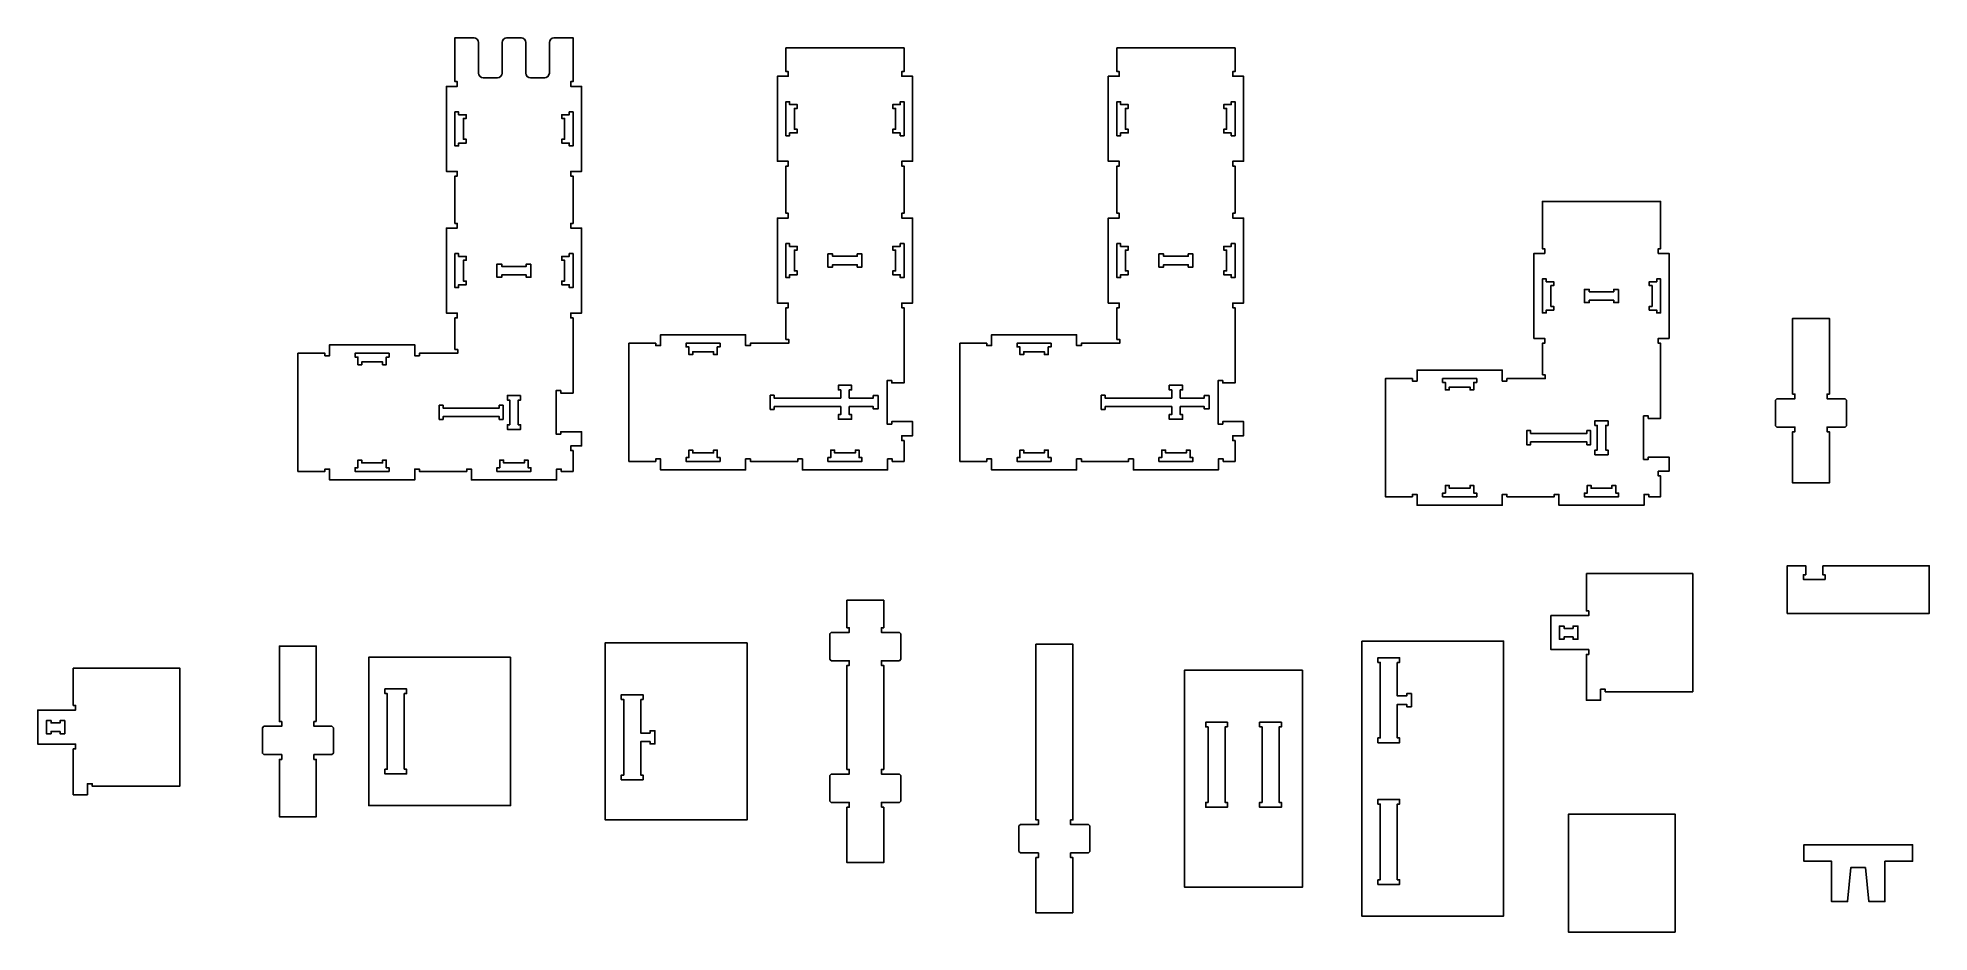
# Model space of a CAD drawing. Extents: x -50 to 3950, y -1425 to 468.
import ezdxf

# ---------------------------------------------------------------- set-up
doc = ezdxf.new("R2010")
doc.units = 0
doc.layers.add('CUTS', color=7, linetype='CONTINUOUS')
doc.layers.add('OUTLINES', color=7, linetype='CONTINUOUS')

msp = doc.modelspace()

# ---------------------------------------------------------------- linework, layer by layer
at = {"layer": 'CUTS', "color": 4, "linetype": 'BYBLOCK'}
for points in [[(1532, 266.5), (1532, 260.5), (1540, 260.5), (1540, 266.5), (1550, 266.5), (1556, 266.5), (1556, 274.5), (1550, 274.5), (1550, 318.5), (1556, 318.5), (1556, 326.5), (1550, 326.5), (1540, 326.5), (1540, 332.5), (1532, 332.5), (1532, 326.5)], [(1782, 266.5), (1782, 260.5), (1774, 260.5), (1774, 266.5), (1764, 266.5), (1758, 266.5), (1758, 274.5), (1764, 274.5), (1764, 318.5), (1758, 318.5), (1758, 326.5), (1764, 326.5), (1774, 326.5), (1774, 332.5), (1782, 332.5), (1782, 326.5)], [(2232, 266.5), (2232, 260.5), (2240, 260.5), (2240, 266.5), (2250, 266.5), (2256, 266.5), (2256, 274.5), (2250, 274.5), (2250, 318.5), (2256, 318.5), (2256, 326.5), (2250, 326.5), (2240, 326.5), (2240, 332.5), (2232, 332.5), (2232, 326.5)], [(2482, 266.5), (2482, 260.5), (2474, 260.5), (2474, 266.5), (2464, 266.5), (2458, 266.5), (2458, 274.5), (2464, 274.5), (2464, 318.5), (2458, 318.5), (2458, 326.5), (2464, 326.5), (2474, 326.5), (2474, 332.5), (2482, 332.5), (2482, 326.5)], [(832, 245.1), (832, 239.1), (840, 239.1), (840, 245.1), (850, 245.1), (856, 245.1), (856, 253.1), (850, 253.1), (850, 297.1), (856, 297.1), (856, 305.1), (850, 305.1), (840, 305.1), (840, 311.1), (832, 311.1), (832, 305.1)], [(1082, 245.1), (1082, 239.1), (1074, 239.1), (1074, 245.1), (1064, 245.1), (1058, 245.1), (1058, 253.1), (1064, 253.1), (1064, 297.1), (1058, 297.1), (1058, 305.1), (1064, 305.1), (1074, 305.1), (1074, 311.1), (1082, 311.1), (1082, 305.1)], [(832, -54.9), (832, -60.9), (840, -60.9), (840, -54.9), (850, -54.9), (856, -54.9), (856, -46.9), (850, -46.9), (850, -2.9), (856, -2.9), (856, 5.1), (850, 5.1), (840, 5.1), (840, 11.1), (832, 11.1), (832, 5.1)], [(1082, -54.9), (1082, -60.9), (1074, -60.9), (1074, -54.9), (1064, -54.9), (1058, -54.9), (1058, -46.9), (1064, -46.9), (1064, -2.9), (1058, -2.9), (1058, 5.1), (1064, 5.1), (1074, 5.1), (1074, 11.1), (1082, 11.1), (1082, 5.1)], [(1532, -33.5), (1532, -39.5), (1540, -39.5), (1540, -33.5), (1550, -33.5), (1556, -33.5), (1556, -25.5), (1550, -25.5), (1550, 18.5), (1556, 18.5), (1556, 26.5), (1550, 26.5), (1540, 26.5), (1540, 32.5), (1532, 32.5), (1532, 26.5)], [(1782, -33.5), (1782, -39.5), (1774, -39.5), (1774, -33.5), (1764, -33.5), (1758, -33.5), (1758, -25.5), (1764, -25.5), (1764, 18.5), (1758, 18.5), (1758, 26.5), (1764, 26.5), (1774, 26.5), (1774, 32.5), (1782, 32.5), (1782, 26.5)], [(2232, -33.5), (2232, -39.5), (2240, -39.5), (2240, -33.5), (2250, -33.5), (2256, -33.5), (2256, -25.5), (2250, -25.5), (2250, 18.5), (2256, 18.5), (2256, 26.5), (2250, 26.5), (2240, 26.5), (2240, 32.5), (2232, 32.5), (2232, 26.5)], [(2482, -33.5), (2482, -39.5), (2474, -39.5), (2474, -33.5), (2464, -33.5), (2458, -33.5), (2458, -25.5), (2464, -25.5), (2464, 18.5), (2458, 18.5), (2458, 26.5), (2464, 26.5), (2474, 26.5), (2474, 32.5), (2482, 32.5), (2482, 26.5)], [(3132, -108.5), (3132, -114.5), (3140, -114.5), (3140, -108.5), (3150, -108.5), (3156, -108.5), (3156, -100.5), (3150, -100.5), (3150, -56.5), (3156, -56.5), (3156, -48.5), (3150, -48.5), (3140, -48.5), (3140, -42.5), (3132, -42.5), (3132, -48.5)], [(3382, -108.5), (3382, -114.5), (3374, -114.5), (3374, -108.5), (3364, -108.5), (3358, -108.5), (3358, -100.5), (3364, -100.5), (3364, -56.5), (3358, -56.5), (3358, -48.5), (3364, -48.5), (3374, -48.5), (3374, -42.5), (3382, -42.5), (3382, -48.5)], [(627, -199.9), (621, -199.9), (621, -207.9), (627, -207.9), (627, -217.9), (627, -223.9), (635, -223.9), (635, -217.9), (679, -217.9), (679, -223.9), (687, -223.9), (687, -217.9), (687, -207.9), (693, -207.9), (693, -199.9), (687, -199.9)], [(1327, -178.5), (1321, -178.5), (1321, -186.5), (1327, -186.5), (1327, -196.5), (1327, -202.5), (1335, -202.5), (1335, -196.5), (1379, -196.5), (1379, -202.5), (1387, -202.5), (1387, -196.5), (1387, -186.5), (1393, -186.5), (1393, -178.5), (1387, -178.5)], [(2027, -178.5), (2021, -178.5), (2021, -186.5), (2027, -186.5), (2027, -196.5), (2027, -202.5), (2035, -202.5), (2035, -196.5), (2079, -196.5), (2079, -202.5), (2087, -202.5), (2087, -196.5), (2087, -186.5), (2093, -186.5), (2093, -178.5), (2087, -178.5)], [(1507, -312.5), (1507, -318.5), (1499, -318.5), (1499, -288.5), (1507, -288.5), (1507, -294.5), (1648, -294.5), (1648, -277.5), (1643, -277.5), (1643, -267.5), (1671, -267.5), (1671, -277.5), (1666, -277.5), (1666, -294.5), (1717, -294.5), (1717, -289.5), (1727, -289.5), (1727, -317.5), (1717, -317.5), (1717, -312.5), (1666, -312.5), (1666, -329.5), (1671, -329.5), (1671, -339.5), (1643, -339.5), (1643, -329.5), (1648, -329.5), (1648, -312.5)], [(2207, -312.5), (2207, -318.5), (2199, -318.5), (2199, -288.5), (2207, -288.5), (2207, -294.5), (2348, -294.5), (2348, -277.5), (2343, -277.5), (2343, -267.5), (2371, -267.5), (2371, -277.5), (2366, -277.5), (2366, -294.5), (2417, -294.5), (2417, -289.5), (2427, -289.5), (2427, -317.5), (2417, -317.5), (2417, -312.5), (2366, -312.5), (2366, -329.5), (2371, -329.5), (2371, -339.5), (2343, -339.5), (2343, -329.5), (2348, -329.5), (2348, -312.5)], [(2927, -253.5), (2921, -253.5), (2921, -261.5), (2927, -261.5), (2927, -271.5), (2927, -277.5), (2935, -277.5), (2935, -271.5), (2979, -271.5), (2979, -277.5), (2987, -277.5), (2987, -271.5), (2987, -261.5), (2993, -261.5), (2993, -253.5), (2987, -253.5)], [(934, -315.9), (934, -309.9), (926, -309.9), (926, -315.9), (807, -315.9), (807, -309.9), (799, -309.9), (799, -315.9), (799, -333.9), (799, -339.9), (807, -339.9), (807, -333.9), (926, -333.9), (926, -339.9), (934, -339.9), (934, -333.9)], [(3234, -369.5), (3234, -363.5), (3226, -363.5), (3226, -369.5), (3107, -369.5), (3107, -363.5), (3099, -363.5), (3099, -369.5), (3099, -387.5), (3099, -393.5), (3107, -393.5), (3107, -387.5), (3226, -387.5), (3226, -393.5), (3234, -393.5), (3234, -387.5)], [(627, -449.9), (621, -449.9), (621, -441.9), (627, -441.9), (627, -431.9), (627, -425.9), (635, -425.9), (635, -431.9), (679, -431.9), (679, -425.9), (687, -425.9), (687, -431.9), (687, -441.9), (693, -441.9), (693, -449.9), (687, -449.9)], [(927, -449.9), (921, -449.9), (921, -441.9), (927, -441.9), (927, -431.9), (927, -425.9), (935, -425.9), (935, -431.9), (979, -431.9), (979, -425.9), (987, -425.9), (987, -431.9), (987, -441.9), (993, -441.9), (993, -449.9), (987, -449.9)], [(1327, -428.5), (1321, -428.5), (1321, -420.5), (1327, -420.5), (1327, -410.5), (1327, -404.5), (1335, -404.5), (1335, -410.5), (1379, -410.5), (1379, -404.5), (1387, -404.5), (1387, -410.5), (1387, -420.5), (1393, -420.5), (1393, -428.5), (1387, -428.5)], [(1627, -428.5), (1621, -428.5), (1621, -420.5), (1627, -420.5), (1627, -410.5), (1627, -404.5), (1635, -404.5), (1635, -410.5), (1679, -410.5), (1679, -404.5), (1687, -404.5), (1687, -410.5), (1687, -420.5), (1693, -420.5), (1693, -428.5), (1687, -428.5)], [(2027, -428.5), (2021, -428.5), (2021, -420.5), (2027, -420.5), (2027, -410.5), (2027, -404.5), (2035, -404.5), (2035, -410.5), (2079, -410.5), (2079, -404.5), (2087, -404.5), (2087, -410.5), (2087, -420.5), (2093, -420.5), (2093, -428.5), (2087, -428.5)], [(2327, -428.5), (2321, -428.5), (2321, -420.5), (2327, -420.5), (2327, -410.5), (2327, -404.5), (2335, -404.5), (2335, -410.5), (2379, -410.5), (2379, -404.5), (2387, -404.5), (2387, -410.5), (2387, -420.5), (2393, -420.5), (2393, -428.5), (2387, -428.5)], [(2927, -503.5), (2921, -503.5), (2921, -495.5), (2927, -495.5), (2927, -485.5), (2927, -479.5), (2935, -479.5), (2935, -485.5), (2979, -485.5), (2979, -479.5), (2987, -479.5), (2987, -485.5), (2987, -495.5), (2993, -495.5), (2993, -503.5), (2987, -503.5)], [(3227, -503.5), (3221, -503.5), (3221, -495.5), (3227, -495.5), (3227, -485.5), (3227, -479.5), (3235, -479.5), (3235, -485.5), (3279, -485.5), (3279, -479.5), (3287, -479.5), (3287, -485.5), (3287, -495.5), (3293, -495.5), (3293, -503.5), (3287, -503.5)]]:
    msp.add_lwpolyline(points, close=True, dxfattribs=at)
at = {"layer": 'CUTS', "color": 4}
for points in [[(1621, -17.5), (1621, 10.5), (1631, 10.5), (1631, 5.5), (1683, 5.5), (1683, 10.5), (1693, 10.5), (1693, -17.5), (1683, -17.5), (1683, -12.5), (1631, -12.5), (1631, -17.5)], [(2321, -17.5), (2321, 10.5), (2331, 10.5), (2331, 5.5), (2383, 5.5), (2383, 10.5), (2393, 10.5), (2393, -17.5), (2383, -17.5), (2383, -12.5), (2331, -12.5), (2331, -17.5)], [(993, -10.9), (983, -10.9), (983, -15.9), (931, -15.9), (931, -10.9), (921, -10.9), (921, -38.9), (931, -38.9), (931, -33.9), (983, -33.9), (983, -38.9), (993, -38.9)], [(3293, -64.5), (3283, -64.5), (3283, -69.5), (3231, -69.5), (3231, -64.5), (3221, -64.5), (3221, -92.5), (3231, -92.5), (3231, -87.5), (3283, -87.5), (3283, -92.5), (3293, -92.5)], [(971, -288.9), (943, -288.9), (943, -298.9), (948, -298.9), (948, -350.9), (943, -350.9), (943, -360.9), (971, -360.9), (971, -350.9), (966, -350.9), (966, -298.9), (971, -298.9)], [(3271, -342.5), (3243, -342.5), (3243, -352.5), (3248, -352.5), (3248, -404.5), (3243, -404.5), (3243, -414.5), (3271, -414.5), (3271, -404.5), (3266, -404.5), (3266, -352.5), (3271, -352.5)], [(3197, -800), (3197, -805), (3207, -805), (3207, -777), (3197, -777), (3197, -782), (3178, -782), (3178, -777), (3168, -777), (3168, -805), (3178, -805), (3178, -800)], [(2825, -854), (2830, -854), (2830, -844), (2784, -844), (2784, -854), (2789, -854), (2789, -1014), (2784, -1014), (2784, -1024), (2830, -1024), (2830, -1014), (2825, -1014), (2825, -943), (2845, -943), (2845, -948), (2855, -948), (2855, -920), (2845, -920), (2845, -925), (2825, -925)], [(725, -1080), (730, -1080), (730, -1090), (684, -1090), (684, -1080), (689, -1080), (689, -920), (684, -920), (684, -910), (730, -910), (730, -920), (725, -920)], [(1225, -932.5), (1230, -932.5), (1230, -922.5), (1184, -922.5), (1184, -932.5), (1189, -932.5), (1189, -1092.5), (1184, -1092.5), (1184, -1102.5), (1230, -1102.5), (1230, -1092.5), (1225, -1092.5), (1225, -1021.5), (1245, -1021.5), (1245, -1026.5), (1255, -1026.5), (1255, -998.5), (1245, -998.5), (1245, -1003.5), (1225, -1003.5)], [(-3, -1000), (-3, -1005), (7, -1005), (7, -977), (-3, -977), (-3, -982), (-22, -982), (-22, -977), (-32, -977), (-32, -1005), (-22, -1005), (-22, -1000)], [(2466, -990.5), (2461, -990.5), (2461, -1150.5), (2466, -1150.5), (2466, -1160.5), (2420, -1160.5), (2420, -1150.5), (2425, -1150.5), (2425, -990.5), (2420, -990.5), (2420, -980.5), (2466, -980.5)], [(2534, -990.5), (2534, -980.5), (2580, -980.5), (2580, -990.5), (2575, -990.5), (2575, -1150.5), (2580, -1150.5), (2580, -1160.5), (2534, -1160.5), (2534, -1150.5), (2539, -1150.5), (2539, -990.5)], [(2784, -1314), (2784, -1324), (2830, -1324), (2830, -1314), (2825, -1314), (2825, -1154), (2830, -1154), (2830, -1144), (2784, -1144), (2784, -1154), (2789, -1154), (2789, -1314)]]:
    msp.add_lwpolyline(points, close=True, dxfattribs=at)
at = {"layer": 'OUTLINES', "color": 5}
for points in [[(832, -191.9), (832, -124.9), (837, -124.9), (837, -114.9), (814, -114.9), (814, 65.1), (837, 65.1), (837, 75.1), (832, 75.1), (832, 125.1), (832, 175.1), (837, 175.1), (837, 185.1), (814, 185.1), (814, 365.1), (837, 365.1), (837, 375.1), (832, 375.1), (832, 467.9), (872.3, 467.9), (875.9, 467.2), (879.3, 464.9), (881.5, 461.6), (882.3, 457.9), (882.3, 392.9), (883, 389.2), (885.2, 385.8), (888.6, 383.6), (892.3, 382.9), (921.8, 382.9), (925.4, 383.6), (928.8, 385.8), (931, 389.2), (931.8, 392.9), (931.8, 457.9), (932.5, 461.6), (934.7, 464.9), (938.1, 467.2), (941.8, 467.9), (972.3, 467.9), (975.9, 467.2), (979.3, 464.9), (981.5, 461.6), (982.3, 457.9), (982.3, 392.9), (983, 389.2), (985.2, 385.8), (988.6, 383.6), (992.3, 382.9), (1021.8, 382.9), (1025.4, 383.6), (1028.8, 385.8), (1031, 389.2), (1031.8, 392.9), (1031.8, 457.9), (1032.5, 461.6), (1034.7, 464.9), (1038.1, 467.2), (1041.8, 467.9), (1082, 467.9), (1082, 375.1), (1077, 375.1), (1077, 365.1), (1100, 365.1), (1100, 185.1), (1077, 185.1), (1077, 175.1), (1082, 175.1), (1082, 125.1), (1082, 75.1), (1077, 75.1), (1077, 65.1), (1100, 65.1), (1100, -114.9), (1077, -114.9), (1077, -124.9), (1082, -124.9), (1082, -283.9), (1056, -283.9), (1056, -278.9), (1046, -278.9), (1046, -370.9), (1056, -370.9), (1056, -365.9), (1100, -365.9), (1100, -395.9), (1077, -395.9), (1077, -405.9), (1082, -405.9), (1082, -449.9), (1057, -449.9), (1057, -444.9), (1047, -444.9), (1047, -467.9), (867, -467.9), (867, -444.9), (857, -444.9), (857, -449.9), (757, -449.9), (757, -444.9), (747, -444.9), (747, -467.9), (567, -467.9), (567, -444.9), (557, -444.9), (557, -449.9), (507, -449.9), (500, -449.9), (500, -199.9), (507, -199.9), (557, -199.9), (557, -204.9), (567, -204.9), (567, -181.9), (747, -181.9), (747, -204.9), (757, -204.9), (757, -199.9), (832, -199.9), (838, -199.9), (838, -191.9)], [(1532, -178.5), (1457, -178.5), (1457, -183.5), (1447, -183.5), (1447, -160.5), (1267, -160.5), (1267, -183.5), (1257, -183.5), (1257, -178.5), (1200, -178.5), (1200, -428.5), (1257, -428.5), (1257, -423.5), (1267, -423.5), (1267, -446.5), (1447, -446.5), (1447, -423.5), (1457, -423.5), (1457, -428.5), (1557, -428.5), (1557, -423.5), (1567, -423.5), (1567, -446.5), (1747, -446.5), (1747, -423.5), (1757, -423.5), (1757, -428.5), (1782, -428.5), (1782, -384.5), (1777, -384.5), (1777, -374.5), (1800, -374.5), (1800, -344.5), (1756, -344.5), (1756, -349.5), (1746, -349.5), (1746, -257.5), (1756, -257.5), (1756, -262.5), (1782, -262.5), (1782, -103.5), (1777, -103.5), (1777, -93.5), (1800, -93.5), (1800, 86.5), (1777, 86.5), (1777, 96.5), (1782, 96.5), (1782, 196.5), (1777, 196.5), (1777, 206.5), (1800, 206.5), (1800, 386.5), (1777, 386.5), (1777, 396.5), (1782, 396.5), (1782, 446.5), (1532, 446.5), (1532, 396.5), (1537, 396.5), (1537, 386.5), (1514, 386.5), (1514, 206.5), (1537, 206.5), (1537, 196.5), (1532, 196.5), (1532, 96.5), (1537, 96.5), (1537, 86.5), (1514, 86.5), (1514, -93.5), (1537, -93.5), (1537, -103.5), (1532, -103.5), (1532, -170.5), (1538, -170.5), (1538, -178.5)], [(2232, -178.5), (2157, -178.5), (2157, -183.5), (2147, -183.5), (2147, -160.5), (1967, -160.5), (1967, -183.5), (1957, -183.5), (1957, -178.5), (1900, -178.5), (1900, -428.5), (1957, -428.5), (1957, -423.5), (1967, -423.5), (1967, -446.5), (2147, -446.5), (2147, -423.5), (2157, -423.5), (2157, -428.5), (2257, -428.5), (2257, -423.5), (2267, -423.5), (2267, -446.5), (2447, -446.5), (2447, -423.5), (2457, -423.5), (2457, -428.5), (2482, -428.5), (2482, -384.5), (2477, -384.5), (2477, -374.5), (2500, -374.5), (2500, -344.5), (2456, -344.5), (2456, -349.5), (2446, -349.5), (2446, -257.5), (2456, -257.5), (2456, -262.5), (2482, -262.5), (2482, -103.5), (2477, -103.5), (2477, -93.5), (2500, -93.5), (2500, 86.5), (2477, 86.5), (2477, 96.5), (2482, 96.5), (2482, 196.5), (2477, 196.5), (2477, 206.5), (2500, 206.5), (2500, 386.5), (2477, 386.5), (2477, 396.5), (2482, 396.5), (2482, 446.5), (2232, 446.5), (2232, 396.5), (2237, 396.5), (2237, 386.5), (2214, 386.5), (2214, 206.5), (2237, 206.5), (2237, 196.5), (2232, 196.5), (2232, 96.5), (2237, 96.5), (2237, 86.5), (2214, 86.5), (2214, -93.5), (2237, -93.5), (2237, -103.5), (2232, -103.5), (2232, -170.5), (2238, -170.5), (2238, -178.5)], [(3132, -245.5), (3132, -178.5), (3137, -178.5), (3137, -168.5), (3114, -168.5), (3114, 11.5), (3137, 11.5), (3137, 21.5), (3132, 21.5), (3132, 71.5), (3132, 121.5), (3382, 121.5), (3382, 71.5), (3382, 21.5), (3377, 21.5), (3377, 11.5), (3400, 11.5), (3400, -168.5), (3377, -168.5), (3377, -178.5), (3382, -178.5), (3382, -337.5), (3356, -337.5), (3356, -332.5), (3346, -332.5), (3346, -424.5), (3356, -424.5), (3356, -419.5), (3400, -419.5), (3400, -449.5), (3377, -449.5), (3377, -459.5), (3382, -459.5), (3382, -503.5), (3357, -503.5), (3357, -498.5), (3347, -498.5), (3347, -521.5), (3167, -521.5), (3167, -498.5), (3157, -498.5), (3157, -503.5), (3057, -503.5), (3057, -498.5), (3047, -498.5), (3047, -521.5), (2867, -521.5), (2867, -498.5), (2857, -498.5), (2857, -503.5), (2807, -503.5), (2800, -503.5), (2800, -253.5), (2807, -253.5), (2857, -253.5), (2857, -258.5), (2867, -258.5), (2867, -235.5), (3047, -235.5), (3047, -258.5), (3057, -258.5), (3057, -253.5), (3132, -253.5), (3138, -253.5), (3138, -245.5)], [(3739, -286), (3734, -286), (3734, -296), (3772, -296), (3775, -299), (3775, -353), (3772, -356), (3734, -356), (3734, -366), (3739, -366), (3739, -474), (3661, -474), (3661, -366), (3666, -366), (3666, -356), (3628, -356), (3625, -353), (3625, -299), (3628, -296), (3666, -296), (3666, -286), (3661, -286), (3661, -126), (3739, -126)], [(3225, -666), (3450, -666), (3450, -916), (3265, -916), (3265, -911), (3255, -911), (3255, -934), (3225, -934), (3225, -837), (3230, -837), (3230, -827), (3150, -827), (3150, -755), (3230, -755), (3230, -745), (3225, -745)], [(3725, -649.5), (3950, -649.5), (3950, -750.5), (3650, -750.5), (3650, -649.5), (3689, -649.5), (3689, -668.5), (3684, -668.5), (3684, -678.5), (3730, -678.5), (3730, -668.5), (3725, -668.5)], [(1734, -1160.5), (1734, -1150.5), (1772, -1150.5), (1775, -1147.5), (1775, -1093.5), (1772, -1090.5), (1734, -1090.5), (1734, -1080.5), (1739, -1080.5), (1739, -860.5), (1734, -860.5), (1734, -850.5), (1772, -850.5), (1775, -847.5), (1775, -793.5), (1772, -790.5), (1734, -790.5), (1734, -780.5), (1739, -780.5), (1739, -722.5), (1661, -722.5), (1661, -780.5), (1666, -780.5), (1666, -790.5), (1628, -790.5), (1625, -793.5), (1625, -847.5), (1628, -850.5), (1666, -850.5), (1666, -860.5), (1661, -860.5), (1661, -1080.5), (1666, -1080.5), (1666, -1090.5), (1628, -1090.5), (1625, -1093.5), (1625, -1147.5), (1628, -1150.5), (1666, -1150.5), (1666, -1160.5), (1661, -1160.5), (1661, -1277.5), (1739, -1277.5), (1739, -1160.5)], [(539, -979.2), (534, -979.2), (534, -989.2), (572, -989.2), (575, -992.2), (575, -1046.2), (572, -1049.2), (534, -1049.2), (534, -1059.2), (539, -1059.2), (539, -1180.7), (461, -1180.7), (461, -1059.2), (466, -1059.2), (466, -1049.2), (428, -1049.2), (425, -1046.2), (425, -992.2), (428, -989.2), (466, -989.2), (466, -979.2), (461, -979.2), (461, -819.3), (539, -819.3)], [(1450, -812.5), (1450, -1187.5), (1150, -1187.5), (1150, -812.5)], [(2139, -1384.3), (2061, -1384.3), (2061, -1267.2), (2066, -1267.2), (2066, -1257.2), (2028, -1257.2), (2025, -1254.2), (2025, -1200.2), (2028, -1197.2), (2066, -1197.2), (2066, -1187.2), (2061, -1187.2), (2061, -815.7), (2139, -815.7), (2139, -1187.2), (2134, -1187.2), (2134, -1197.2), (2172, -1197.2), (2175, -1200.2), (2175, -1254.2), (2172, -1257.2), (2134, -1257.2), (2134, -1267.2), (2139, -1267.2)], [(2750, -809), (2750, -1391), (3050, -1391), (3050, -809)], [(25, -866), (250, -866), (250, -1116), (65, -1116), (65, -1111), (55, -1111), (55, -1134), (25, -1134), (25, -1037), (30, -1037), (30, -1027), (-50, -1027), (-50, -955), (30, -955), (30, -945), (25, -945)], [(950, -843), (650, -843), (650, -1157), (950, -1157)], [(2625, -870.5), (2375, -870.5), (2375, -1329.5), (2625, -1329.5)], [(3412.5, -1425), (3187.5, -1425), (3187.5, -1175), (3412.5, -1175)], [(3815.6, -1287.8), (3784.4, -1287.8), (3777.6, -1360.2), (3743.5, -1360.2), (3743.5, -1274.8), (3685, -1274.8), (3685, -1239.8), (3915, -1239.8), (3915, -1274.8), (3856.5, -1274.8), (3856.5, -1360.2), (3822.4, -1360.2)]]:
    msp.add_lwpolyline(points, close=True, dxfattribs=at)

doc.saveas('drawing.dxf')
